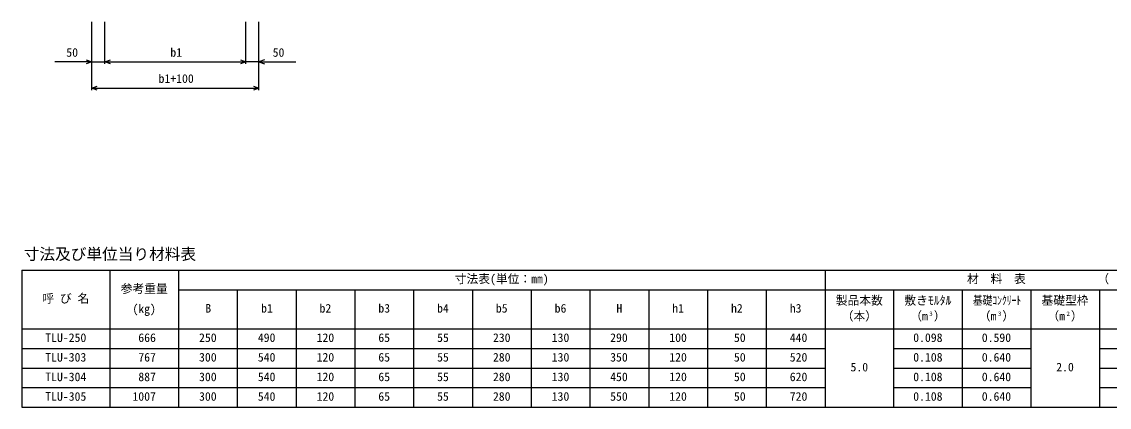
# Model space of a CAD drawing. Units: millimetres, scale not verified. Extents: x -12600 to 12600, y -4455 to 4455.
# Drawn here: x -8506 to -4343, y 384 to 1859 of the extents above; entities that cross this region are included whole.
import ezdxf
from ezdxf.enums import TextEntityAlignment as Align

# ---------------------------------------------------------------- set-up
doc = ezdxf.new("R2010")
doc.units = ezdxf.units.MM
doc.header["$LTSCALE"] = 15
for name, color, linetype, lineweight in [('0-0_DIM', 7, 'Continuous', 25), ('0-3_HYO', 3, 'Continuous', 25), ('0-4_HYO2', 4, 'Continuous', 25), ('0-7_TXT', 7, 'Continuous', 25)]:
    doc.layers.add(name, color=color, linetype=linetype, lineweight=lineweight)
doc.styles.add('ＭＳ ゴシック', font='')
doc.styles.get('ＭＳ ゴシック').set_extended_font_data('MS Gothic')

msp = doc.modelspace()

# ---------------------------------------------------------------- linework, layer by layer
at = {"layer": '0-0_DIM'}
for p, q in [((-8237.8, 1598.12), (-8237.8, 1859.49)), ((-8187.8, 1698.12), (-8187.8, 1859.49)), ((-7647.8, 1698.12), (-7647.8, 1859.49)), ((-7597.8, 1598.12), (-7597.8, 1859.49)), ((-8237.8, 1705.62), (-8379.59, 1705.62)), ((-8237.8, 1705.62), (-8187.8, 1705.62)), ((-8187.8, 1705.62), (-7647.8, 1705.62)), ((-7597.8, 1705.62), (-7647.8, 1705.62)), ((-7597.8, 1705.62), (-7456.01, 1705.62)), ((-8237.8, 1605.62), (-7597.8, 1605.62))]:
    msp.add_line(p, q, dxfattribs=at)
for points in [[(-8258.94, 1713.32), (-8237.8, 1705.62), (-8258.94, 1697.92)], [(-8166.66, 1697.92), (-8187.8, 1705.62), (-8166.66, 1713.32)], [(-7668.94, 1713.32), (-7647.8, 1705.62), (-7668.94, 1697.92)], [(-7576.66, 1713.32), (-7597.8, 1705.62), (-7576.66, 1697.92)], [(-8216.66, 1597.92), (-8237.8, 1605.62), (-8216.66, 1613.32)], [(-7618.94, 1613.32), (-7597.8, 1605.62), (-7618.94, 1597.92)]]:
    msp.add_lwpolyline(points, dxfattribs=at)
at = {"layer": '0-3_HYO'}
for p, q in [((-8505.83, 908.67), (-8505.83, 383.67)), ((-8505.83, 908.67), (-4118.33, 908.67)), ((-8168.33, 908.67), (-8168.33, 383.67)), ((-7905.83, 908.67), (-7905.83, 383.67)), ((-5430.83, 908.67), (-5430.83, 383.67)), ((-7905.83, 833.67), (-4118.33, 833.67)), ((-7680.83, 833.67), (-7680.83, 383.67)), ((-7455.83, 833.67), (-7455.83, 383.67)), ((-7230.83, 833.67), (-7230.83, 383.67)), ((-7005.83, 833.67), (-7005.83, 383.67)), ((-6780.83, 833.67), (-6780.83, 383.67)), ((-6555.83, 833.67), (-6555.83, 383.67)), ((-6330.83, 833.67), (-6330.83, 383.67)), ((-6105.83, 833.67), (-6105.83, 383.67)), ((-5880.83, 833.67), (-5880.83, 383.67)), ((-5655.83, 833.67), (-5655.83, 383.67)), ((-5168.33, 833.67), (-5168.33, 383.67)), ((-4905.83, 833.67), (-4905.83, 383.67)), ((-4643.33, 833.67), (-4643.33, 383.67)), ((-4380.83, 833.67), (-4380.83, 383.67)), ((-8505.83, 683.67), (-4118.33, 683.67)), ((-8505.83, 383.67), (-4118.33, 383.67))]:
    msp.add_line(p, q, dxfattribs=at)
at = {"layer": '0-4_HYO2'}
for p, q in [((-8505.83, 608.67), (-5430.83, 608.67)), ((-5168.33, 608.67), (-4643.33, 608.67)), ((-4380.83, 608.67), (-4118.33, 608.67)), ((-8505.83, 533.67), (-5430.83, 533.67)), ((-5168.33, 533.67), (-4643.33, 533.67)), ((-4380.83, 533.67), (-4118.33, 533.67)), ((-8505.83, 458.67), (-5430.83, 458.67)), ((-5168.33, 458.67), (-4643.33, 458.67)), ((-4380.83, 458.67), (-4118.33, 458.67))]:
    msp.add_line(p, q, dxfattribs=at)

# ---------------------------------------------------------------- texts
at = {"layer": '0-0_DIM', "style": 'ＭＳ ゴシック'}
for s, p in [('50', (-8335.3, 1715.62)), ('b1', (-7937.04, 1715.62)), ('50', (-7545.3, 1715.62)), ('b1+100', (-7982.04, 1615.62))]:
    msp.add_text(s, height=32.99, dxfattribs=at).set_placement(p, align=Align.BOTTOM_LEFT)
at = {"layer": '0-7_TXT', "style": 'ＭＳ ゴシック'}
for s, height, p in [('寸法及び単位当り材料表', 43.99, (-8498.33, 934.92)), ('寸法表(単位：㎜)', 32.99, (-6848.33, 848.67)), ('材  料  表', 32.99, (-4887.08, 848.67)), ('（', 32.99, (-4388.33, 848.67)), ('参考重量', 32.99, (-8127.08, 811.17)), ('呼 び 名', 32.99, (-8427.08, 773.67)), ('製品本数', 32.99, (-5389.58, 766.17)), ('敷きﾓﾙﾀﾙ', 32.99, (-5127.08, 766.17)), ('基礎型枠', 32.99, (-4602.08, 766.17)), ('(kg)', 32.99, (-8082.08, 734.1)), ('B', 32.99, (-7803.24, 736.17)), ('b1', 32.99, (-7589.49, 736.17)), ('b2', 32.99, (-7365.83, 736.17)), ('b3', 32.99, (-7140.83, 736.17)), ('b4', 32.99, (-6915.83, 736.17)), ('b5', 32.99, (-6690.83, 736.17)), ('b6', 32.99, (-6465.83, 736.17)), ('H', 32.99, (-6229.58, 736.17)), ('h1', 32.99, (-6015.83, 736.17)), ('h2', 32.99, (-5790.83, 736.17)), ('h3', 32.99, (-5565.83, 736.17)), ('（本）', 32.99, (-5367.08, 706.17)), ('（m ）', 32.99, (-5104.58, 706.17)), ('3', 16.5, (-5031.47, 728.67)), ('（m ）', 32.99, (-4842.08, 706.17)), ('3', 16.5, (-4768.97, 728.67)), ('（m ）', 32.99, (-4579.58, 706.17)), ('2', 16.5, (-4506.47, 728.67)), ('TLU-250', 32.99, (-8415.83, 623.67)), (' 666', 32.99, (-8082.08, 623.67)), ('250', 32.99, (-7827.08, 623.67)), ('490', 32.99, (-7602.08, 623.67)), ('120', 32.99, (-7377.08, 623.67)), ('65', 32.99, (-7140.83, 623.67)), ('230', 32.99, (-6702.08, 623.67)), ('130', 32.99, (-6477.08, 623.67)), ('290', 32.99, (-6253.43, 623.67)), ('100', 32.99, (-6027.08, 623.67)), (' 50', 32.99, (-5802.08, 623.67)), (' 440', 32.99, (-5588.33, 623.67)), ('0.098', 32.99, (-5093.33, 623.67)), ('0.590', 32.99, (-4830.83, 623.67)), ('55', 32.99, (-6915.83, 623.67)), ('TLU-303', 32.99, (-8415.83, 548.67)), (' 767', 32.99, (-8082.08, 548.67)), ('300', 32.99, (-7827.08, 548.67)), ('540', 32.99, (-7602.08, 548.67)), ('120', 32.99, (-7377.08, 548.67)), ('65', 32.99, (-7140.83, 548.67)), ('55', 32.99, (-6915.83, 548.67)), ('280', 32.99, (-6702.08, 548.67)), ('130', 32.99, (-6477.08, 548.67)), ('350', 32.99, (-6253.43, 548.67)), ('120', 32.99, (-6027.08, 548.67)), (' 50', 32.99, (-5802.08, 548.67)), (' 520', 32.99, (-5588.33, 548.67)), ('0.108', 32.99, (-5093.33, 548.67)), ('0.640', 32.99, (-4830.83, 548.67)), ('5.0', 32.99, (-5333.33, 511.17)), ('2.0', 32.99, (-4545.83, 511.17)), ('TLU-304', 32.99, (-8415.83, 473.67)), (' 887', 32.99, (-8082.08, 473.67)), ('300', 32.99, (-7827.08, 473.67)), ('540', 32.99, (-7602.08, 473.67)), ('120', 32.99, (-7377.08, 473.67)), ('65', 32.99, (-7140.83, 473.67)), ('55', 32.99, (-6915.83, 473.67)), ('280', 32.99, (-6702.08, 473.67)), ('130', 32.99, (-6477.08, 473.67)), ('450', 32.99, (-6253.43, 473.67)), ('120', 32.99, (-6027.08, 473.67)), (' 50', 32.99, (-5802.08, 473.67)), (' 620', 32.99, (-5588.33, 473.67)), ('0.108', 32.99, (-5093.33, 473.67)), ('0.640', 32.99, (-4830.83, 473.67)), ('TLU-305', 32.99, (-8415.83, 398.67)), ('1007', 32.99, (-8082.08, 398.67)), ('300', 32.99, (-7827.08, 398.67)), ('540', 32.99, (-7602.08, 398.67)), ('120', 32.99, (-7377.08, 398.67)), ('65', 32.99, (-7140.83, 398.67)), ('55', 32.99, (-6915.83, 398.67)), ('280', 32.99, (-6702.08, 398.67)), ('130', 32.99, (-6477.08, 398.67)), ('550', 32.99, (-6253.43, 398.67)), ('120', 32.99, (-6027.08, 398.67)), (' 50', 32.99, (-5802.08, 398.67)), (' 720', 32.99, (-5588.33, 398.67)), ('0.108', 32.99, (-5093.33, 398.67)), ('0.640', 32.99, (-4830.83, 398.67))]:
    msp.add_text(s, height=height, dxfattribs=at).set_placement(p, align=Align.BOTTOM_LEFT)
at = {"layer": '0-7_TXT', "style": 'ＭＳ ゴシック', "width": 0.8}
msp.add_text('基礎ｺﾝｸﾘｰﾄ', height=32.99, dxfattribs=at).set_placement((-4864.58, 766.17), align=Align.BOTTOM_LEFT)

doc.saveas('drawing.dxf')
